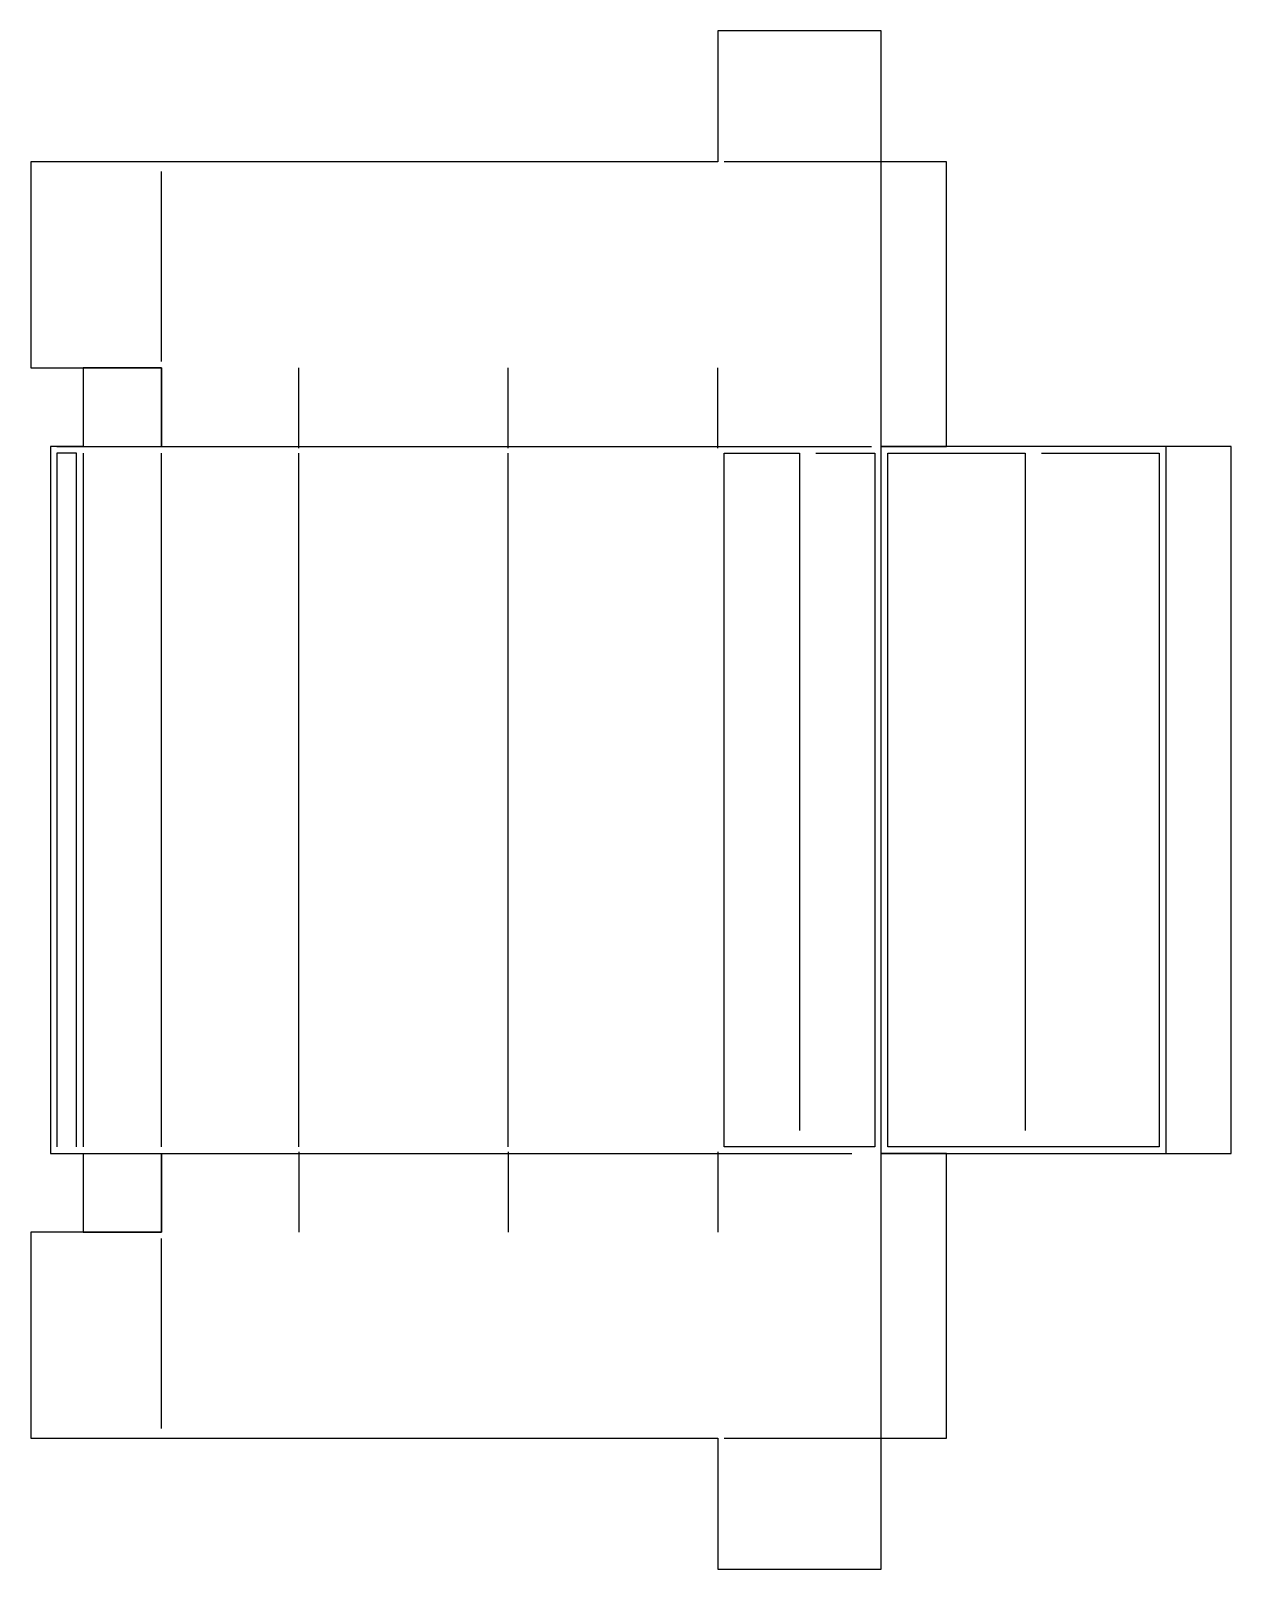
# Model space of a CAD drawing. Extents: x 0 to 367, y 0 to 470.
import ezdxf

# ---------------------------------------------------------------- set-up
doc = ezdxf.new("R2010")
doc.units = 0
doc.layers.add('Layer_1', color=7, linetype='CONTINUOUS')

msp = doc.modelspace()

# ---------------------------------------------------------------- linework, layer by layer
at = {"layer": 'Layer_1', "color": 7}
for points in [[(367.20001, 127.20031), (367.20001, 343.199725), (260.20001, 343.200019), (280.19993, 343.199745), (280.19993, 430.19953), (260.20002, 430.19953), (260.20002, 470.20002), (210.20015, 470.20002), (210.20015, 430.19953), (0.20001, 430.19995)], [(0.20001, 430.19995), (0.20001, 367.200044), (40.2, 367.199996), (40.2, 343.200019), (40.2, 367.200105), (16.20001, 367.200045), (16.20001, 343.200225), (6.20001, 343.200225), (6.20001, 127.20004), (16.20001, 127.20004), (16.20001, 103.20006), (40.2, 103.20006), (40.2, 127.20002), (40.2, 103.2), (0.2, 103.2), (0.2, 40.20001), (210.20015, 40.20001), (210.20015, 0.19998), (260.20002, 0.19998), (260.20002, 40.20014), (280.19993, 40.20014), (280.19993, 127.20036)], [(212.20001, 40.20026), (260.20001, 40.19998), (260.20001, 430.19998), (212.20001, 430.19981)], [(40.2, 369.2), (40.2, 427.20002)], [(82.19959, 342.699996), (82.19959, 367.199956)], [(146.19959, 342.699996), (146.19959, 367.199956)], [(210.19959, 342.699996), (210.19959, 367.199956)], [(8.19981, 343.200048), (257.20001, 343.200018)], [(347.19995, 343.20023), (347.19995, 127.19981)], [(14.19987, 129.20004), (14.19987, 341.19945), (8.19986, 341.1996), (8.2, 129.20006)], [(16.1997, 341.199956), (16.1997, 129.19965)], [(40.2, 129.2), (40.2, 341.2)], [(82.19965, 129.19981), (82.19965, 341.199811)], [(146.19986, 129.19964), (146.19986, 341.199656)], [(240.20001, 341.200027), (258.20001, 341.200019), (258.20001, 129.20001), (212.19977, 129.19964), (212.19964, 341.200019), (235.20001, 341.200019), (235.19963, 134.20002)], [(309.20001, 341.200027), (345.20001, 341.200019), (345.20001, 129.20001), (262.19977, 129.19964), (262.19964, 341.200019), (304.20001, 341.200019), (304.19963, 134.20002)], [(8.19981, 127.19966), (251.20001, 127.20006)], [(82.19959, 127.7), (82.19959, 103.19965)], [(146.19959, 127.7), (146.19959, 103.19965)], [(210.19959, 127.7), (210.19959, 103.19965)], [(40.2, 43.19956), (40.2, 101.2)]]:
    msp.add_lwpolyline(points, dxfattribs=at)
for points in [[(280.19993, 127.20036), (270.40913, 127.20036), (259.51351, 127.20002), (260.20001, 127.20002)], [(260.20001, 127.20002), (282.19246, 127.20002), (355.73389, 127.20031), (367.20001, 127.20031)]]:
    msp.add_open_spline(points, degree=3, dxfattribs=at)

doc.saveas('drawing.dxf')
